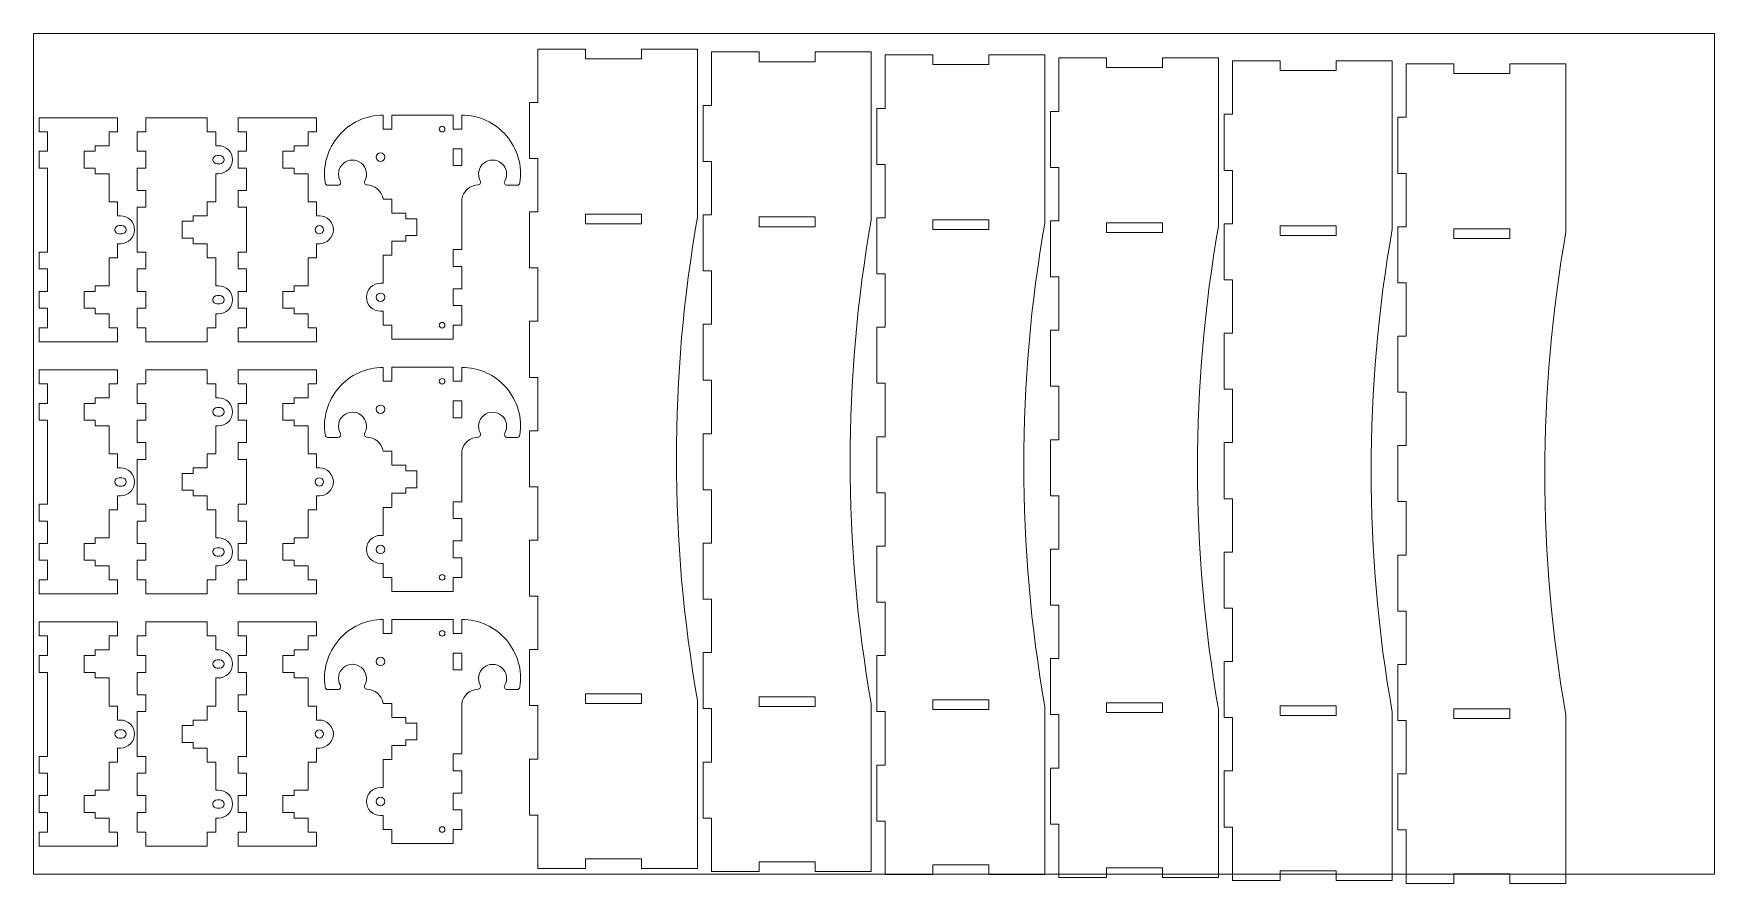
# Model space of a CAD drawing. Header units: millimetres. Extents: x 0 to 600, y -3 to 300.
import ezdxf

# ---------------------------------------------------------------- set-up
doc = ezdxf.new("R2010")
doc.units = ezdxf.units.MM
doc.layers.get('0').update_dxf_attribs({"lineweight": 0})
doc.layers.add('guides', color=1, linetype='Continuous', lineweight=0)

msp = doc.modelspace()

# ---------------------------------------------------------------- linework, layer by layer
for p, q in [((152.83, 258.91), (149.83, 258.91)), ((149.83, 258.91), (149.83, 252.91)), ((152.83, 252.91), (152.83, 258.91)), ((66.5, 256.5), (65.5, 256.5)), ((66.5, 253.5), (65.5, 253.5)), ((149.83, 252.91), (152.83, 252.91)), ((31.5, 231.5), (30.5, 231.5)), ((31.5, 228.5), (30.5, 228.5)), ((66.5, 206.5), (65.5, 206.5)), ((66.5, 203.5), (65.5, 203.5)), ((152.83, 168.91), (149.83, 168.91)), ((149.83, 168.91), (149.83, 162.91)), ((152.83, 162.91), (152.83, 168.91)), ((66.5, 166.5), (65.5, 166.5)), ((66.5, 163.5), (65.5, 163.5)), ((149.83, 162.91), (152.83, 162.91)), ((31.5, 141.5), (30.5, 141.5)), ((31.5, 138.5), (30.5, 138.5)), ((66.5, 116.5), (65.5, 116.5)), ((66.5, 113.5), (65.5, 113.5)), ((152.83, 78.91), (149.83, 78.91)), ((149.83, 78.91), (149.83, 72.91)), ((152.83, 72.91), (152.83, 78.91)), ((66.5, 76.5), (65.5, 76.5)), ((66.5, 73.5), (65.5, 73.5)), ((149.83, 72.91), (152.83, 72.91)), ((31.5, 51.5), (30.5, 51.5)), ((31.5, 48.5), (30.5, 48.5)), ((30, 40), (30, 40)), ((101, 40), (101, 40)), ((66.5, 26.5), (65.5, 26.5)), ((66.5, 23.5), (65.5, 23.5))]:
    msp.add_line(p, q)
for points in [[(180, 99.19), (177, 99.19), (177, 119.19), (180, 119.19), (180, 138.25), (177, 138.25), (177, 158.25), (180, 158.25), (180, 177.31), (177, 177.31), (177, 197.31), (180, 197.31), (180, 216.38), (177, 216.38), (177, 236.38), (180, 236.38), (180, 255.44), (177, 255.44), (177, 275.44), (180, 275.44), (180, 294.5), (197, 294.5), (197, 291.04), (217, 291.04), (217, 294.5), (237, 294.5), (237, 234.5, 0.087489), (237, 62), (237, 2), (217, 2), (217, 5.46), (197, 5.46), (197, 2), (180, 2), (180, 21.06), (177, 21.06), (177, 41.06), (180, 41.06), (180, 60.13), (177, 60.13), (177, 80.13), (180, 80.13), (180, 99.19)], [(242, 98.13), (239, 98.13), (239, 118.13), (242, 118.13), (242, 137.19), (239, 137.19), (239, 157.19), (242, 157.19), (242, 176.25), (239, 176.25), (239, 196.25), (242, 196.25), (242, 215.31), (239, 215.31), (239, 235.31), (242, 235.31), (242, 254.38), (239, 254.38), (239, 274.38), (242, 274.38), (242, 293.44), (259, 293.44), (259, 289.98), (279, 289.98), (279, 293.44), (299, 293.44), (299, 233.44, 0.087489), (299, 60.94), (299, 0.94), (279, 0.94), (279, 4.4), (259, 4.4), (259, 0.94), (242, 0.94), (242, 20), (239, 20), (239, 40), (242, 40), (242, 59.06), (239, 59.06), (239, 79.06), (242, 79.06), (242, 98.13)], [(304, 97.06), (301, 97.06), (301, 117.06), (304, 117.06), (304, 136.13), (301, 136.13), (301, 156.13), (304, 156.13), (304, 175.19), (301, 175.19), (301, 195.19), (304, 195.19), (304, 214.25), (301, 214.25), (301, 234.25), (304, 234.25), (304, 253.31), (301, 253.31), (301, 273.31), (304, 273.31), (304, 292.38), (321, 292.38), (321, 288.92), (341, 288.92), (341, 292.38), (361, 292.38), (361, 232.38, 0.087489), (361, 59.87), (361, -0.13), (341, -0.13), (341, 3.33), (321, 3.33), (321, -0.13), (304, -0.13), (304, 18.94), (301, 18.94), (301, 38.94), (304, 38.94), (304, 58), (301, 58), (301, 78), (304, 78), (304, 97.06)], [(366, 96), (363, 96), (363, 116), (366, 116), (366, 135.06), (363, 135.06), (363, 155.06), (366, 155.06), (366, 174.13), (363, 174.13), (363, 194.13), (366, 194.13), (366, 213.19), (363, 213.19), (363, 233.19), (366, 233.19), (366, 252.25), (363, 252.25), (363, 272.25), (366, 272.25), (366, 291.31), (383, 291.31), (383, 287.85), (403, 287.85), (403, 291.31), (423, 291.31), (423, 231.31, 0.087489), (423, 58.81), (423, -1.19), (403, -1.19), (403, 2.27), (383, 2.27), (383, -1.19), (366, -1.19), (366, 17.87), (363, 17.87), (363, 37.87), (366, 37.87), (366, 56.94), (363, 56.94), (363, 76.94), (366, 76.94), (366, 96)], [(428, 94.94), (425, 94.94), (425, 114.94), (428, 114.94), (428, 134), (425, 134), (425, 154), (428, 154), (428, 173.06), (425, 173.06), (425, 193.06), (428, 193.06), (428, 212.13), (425, 212.13), (425, 232.13), (428, 232.13), (428, 251.19), (425, 251.19), (425, 271.19), (428, 271.19), (428, 290.25), (445, 290.25), (445, 286.79), (465, 286.79), (465, 290.25), (485, 290.25), (485, 230.25, 0.087489), (485, 57.75), (485, -2.25), (465, -2.25), (465, 1.21), (445, 1.21), (445, -2.25), (428, -2.25), (428, 16.81), (425, 16.81), (425, 36.81), (428, 36.81), (428, 55.87), (425, 55.87), (425, 75.87), (428, 75.87), (428, 94.94)], [(490, 93.87), (487, 93.87), (487, 113.87), (490, 113.87), (490, 132.94), (487, 132.94), (487, 152.94), (490, 152.94), (490, 172), (487, 172), (487, 192), (490, 192), (490, 211.06), (487, 211.06), (487, 231.06), (490, 231.06), (490, 250.13), (487, 250.13), (487, 270.13), (490, 270.13), (490, 289.19), (507, 289.19), (507, 285.73), (527, 285.73), (527, 289.19), (547, 289.19), (547, 229.19, 0.087489), (547, 56.69), (547, -3.31), (527, -3.31), (527, 0.15), (507, 0.15), (507, -3.31), (490, -3.31), (490, 15.75), (487, 15.75), (487, 35.75), (490, 35.75), (490, 54.81), (487, 54.81), (487, 74.81), (490, 74.81), (490, 93.87)], [(27, 270), (30, 270), (30, 265), (27, 265), (27, 260), (22, 260), (22, 258), (18, 258), (18, 252), (22, 252), (22, 250), (27, 250), (27, 240), (30, 240), (30, 235), (31, 235, -1), (31, 225), (30, 225), (30, 220), (30, 220), (27, 220), (27, 210), (22, 210), (22, 208), (18, 208), (18, 202), (22, 202), (22, 200), (27, 200), (27, 195), (30, 195), (30, 190), (27, 190), (5, 190), (2, 190), (2, 195), (5, 195), (5, 202), (2, 202), (2, 208), (5, 208), (5, 216), (2, 216), (2, 222), (5, 222), (5, 252), (2, 252), (2, 258), (5, 258), (5, 265), (2, 265), (2, 270), (5, 270), (27, 270)], [(62, 270), (62, 265), (65, 265), (65, 260), (66, 260, -1), (66, 250), (65, 250), (65, 240), (62, 240), (62, 235), (57, 235), (57, 233), (53, 233), (53, 227), (57, 227), (57, 225), (62, 225), (62, 220), (65, 220), (65, 210), (66, 210, -1), (66, 200), (65, 200), (65, 195), (62, 195), (62, 190), (40, 190), (40, 195), (37, 195), (37, 202), (40, 202), (40, 208), (37, 208), (37, 216), (40, 216), (40, 222), (37, 222), (37, 238), (40, 238), (40, 244), (37, 244), (37, 252), (40, 252), (40, 258), (37, 258), (37, 265), (40, 265), (40, 270), (62, 270)], [(98, 270), (101, 270), (101, 265), (98, 265), (98, 260), (93, 260), (93, 258), (89, 258), (89, 252), (93, 252), (93, 250), (98, 250), (98, 240), (101, 240), (101, 235), (102, 235, -1), (102, 225), (101, 225), (101, 220), (101, 220), (98, 220), (98, 210), (93, 210), (93, 208), (89, 208), (89, 202), (93, 202), (93, 200), (98, 200), (98, 195), (101, 195), (101, 190), (98, 190), (76, 190), (73, 190), (73, 195), (76, 195), (76, 202), (73, 202), (73, 208), (76, 208), (76, 216), (73, 216), (73, 222), (76, 222), (76, 238), (73, 238), (73, 244), (76, 244), (76, 252), (73, 252), (73, 258), (76, 258), (76, 265), (73, 265), (73, 270), (76, 270), (98, 270)], [(152.83, 270.88), (152.83, 265.91), (149.83, 265.91), (149.83, 270.91), (127.83, 270.91), (127.83, 265.91), (124.83, 265.91), (124.83, 270.88, 0.459034), (104.07, 246.73, 0.37077), (105.06, 245.88), (108.64, 245.88, 0.57735), (109.5, 247.38, -1.713123), (118.21, 247.46, 0.585622), (119.13, 245.98), (118.83, 245.97, -0.365276), (124.83, 240.91), (127.83, 240.91), (127.83, 235.91), (132.83, 235.91), (132.83, 233.91), (136.83, 233.91), (136.83, 227.91), (132.83, 227.91), (132.83, 225.91), (127.83, 225.91), (127.83, 220.91), (124.83, 220.91), (124.83, 210.91), (123.83, 210.91, 1), (123.83, 200.91), (124.83, 200.91), (124.83, 195.91), (127.83, 195.91), (127.83, 190.91), (149.83, 190.91), (149.83, 195.91), (152.83, 195.91), (152.83, 202.91), (149.83, 202.91), (149.83, 208.91), (152.83, 208.91), (152.83, 216.91), (149.83, 216.91), (149.83, 222.91), (152.83, 222.91), (152.83, 225.91), (152.83, 235.91), (152.83, 238.91), (152.83, 240.91, -0.365276), (158.83, 245.97), (158.54, 245.98, 0.585622), (159.46, 247.46, -1.713123), (168.16, 247.38, 0.57735), (169.03, 245.88), (172.61, 245.88, 0.37077), (173.6, 246.73, 0.459034), (152.83, 270.88)], [(27, 180), (30, 180), (30, 175), (27, 175), (27, 170), (22, 170), (22, 168), (18, 168), (18, 162), (22, 162), (22, 160), (27, 160), (27, 150), (30, 150), (30, 145), (31, 145, -1), (31, 135), (30, 135), (30, 130), (30, 130), (27, 130), (27, 120), (22, 120), (22, 118), (18, 118), (18, 112), (22, 112), (22, 110), (27, 110), (27, 105), (30, 105), (30, 100), (27, 100), (5, 100), (2, 100), (2, 105), (5, 105), (5, 112), (2, 112), (2, 118), (5, 118), (5, 126), (2, 126), (2, 132), (5, 132), (5, 162), (2, 162), (2, 168), (5, 168), (5, 175), (2, 175), (2, 180), (5, 180), (27, 180)], [(62, 180), (62, 175), (65, 175), (65, 170), (66, 170, -1), (66, 160), (65, 160), (65, 150), (62, 150), (62, 145), (57, 145), (57, 143), (53, 143), (53, 137), (57, 137), (57, 135), (62, 135), (62, 130), (65, 130), (65, 120), (66, 120, -1), (66, 110), (65, 110), (65, 105), (62, 105), (62, 100), (40, 100), (40, 105), (37, 105), (37, 112), (40, 112), (40, 118), (37, 118), (37, 126), (40, 126), (40, 132), (37, 132), (37, 148), (40, 148), (40, 154), (37, 154), (37, 162), (40, 162), (40, 168), (37, 168), (37, 175), (40, 175), (40, 180), (62, 180)], [(98, 180), (101, 180), (101, 175), (98, 175), (98, 170), (93, 170), (93, 168), (89, 168), (89, 162), (93, 162), (93, 160), (98, 160), (98, 150), (101, 150), (101, 145), (102, 145, -1), (102, 135), (101, 135), (101, 130), (101, 130), (98, 130), (98, 120), (93, 120), (93, 118), (89, 118), (89, 112), (93, 112), (93, 110), (98, 110), (98, 105), (101, 105), (101, 100), (98, 100), (76, 100), (73, 100), (73, 105), (76, 105), (76, 112), (73, 112), (73, 118), (76, 118), (76, 126), (73, 126), (73, 132), (76, 132), (76, 148), (73, 148), (73, 154), (76, 154), (76, 162), (73, 162), (73, 168), (76, 168), (76, 175), (73, 175), (73, 180), (76, 180), (98, 180)], [(104.07, 156.73, 0.37077), (105.06, 155.88), (108.64, 155.88, 0.57735), (109.5, 157.38, -1.713123), (118.21, 157.46, 0.585622), (119.13, 155.98), (118.83, 155.97, -0.365276), (124.83, 150.91), (127.83, 150.91), (127.83, 145.91), (132.83, 145.91), (132.83, 143.91), (136.83, 143.91), (136.83, 137.91), (132.83, 137.91), (132.83, 135.91), (127.83, 135.91), (127.83, 130.91), (124.83, 130.91), (124.83, 120.91), (123.83, 120.91, 1), (123.83, 110.91), (124.83, 110.91), (124.83, 105.91), (127.83, 105.91), (127.83, 100.91), (149.83, 100.91), (149.83, 105.91), (152.83, 105.91), (152.83, 112.91), (149.83, 112.91), (149.83, 118.91), (152.83, 118.91), (152.83, 126.91), (149.83, 126.91), (149.83, 132.91), (152.83, 132.91), (152.83, 135.91), (152.83, 145.91), (152.83, 148.91), (152.83, 150.91, -0.365276), (158.83, 155.97), (158.54, 155.98, 0.585622), (159.46, 157.46, -1.713123), (168.16, 157.38, 0.57735), (169.03, 155.88), (172.61, 155.88, 0.37077), (173.6, 156.73, 0.459034), (152.83, 180.88), (152.83, 175.91), (149.83, 175.91), (149.83, 180.91), (127.83, 180.91), (127.83, 175.91), (124.83, 175.91), (124.83, 180.88, 0.459034), (104.07, 156.73)], [(27, 90), (30, 90), (30, 85), (27, 85), (27, 80), (22, 80), (22, 78), (18, 78), (18, 72), (22, 72), (22, 70), (27, 70), (27, 60), (30, 60), (30, 55), (31, 55, -1), (31, 45), (30, 45), (30, 40), (27, 40), (27, 30), (22, 30), (22, 28), (18, 28), (18, 22), (22, 22), (22, 20), (27, 20), (27, 15), (30, 15), (30, 10), (27, 10), (5, 10), (2, 10), (2, 15), (5, 15), (5, 22), (2, 22), (2, 28), (5, 28), (5, 36), (2, 36), (2, 42), (5, 42), (5, 72), (2, 72), (2, 78), (5, 78), (5, 85), (2, 85), (2, 90), (5, 90), (27, 90)], [(104.07, 66.73, 0.37077), (105.06, 65.88), (108.64, 65.88, 0.57735), (109.5, 67.38, -1.713123), (118.21, 67.46, 0.585622), (119.13, 65.98), (118.83, 65.97, -0.365276), (124.83, 60.91), (127.83, 60.91), (127.83, 55.91), (132.83, 55.91), (132.83, 53.91), (136.83, 53.91), (136.83, 47.91), (132.83, 47.91), (132.83, 45.91), (127.83, 45.91), (127.83, 40.91), (124.83, 40.91), (124.83, 30.91), (123.83, 30.91, 1), (123.83, 20.91), (124.83, 20.91), (124.83, 15.91), (127.83, 15.91), (127.83, 10.91), (149.83, 10.91), (149.83, 15.91), (152.83, 15.91), (152.83, 22.91), (149.83, 22.91), (149.83, 28.91), (152.83, 28.91), (152.83, 36.91), (149.83, 36.91), (149.83, 42.91), (152.83, 42.91), (152.83, 45.91), (152.83, 55.91), (152.83, 58.91), (152.83, 60.91, -0.365276), (158.83, 65.97), (158.54, 65.98, 0.585622), (159.46, 67.46, -1.713123), (168.16, 67.38, 0.57735), (169.03, 65.88), (172.61, 65.88, 0.37077), (173.6, 66.73, 0.459034), (152.83, 90.88), (152.83, 85.91), (149.83, 85.91), (149.83, 90.91), (127.83, 90.91), (127.83, 85.91), (124.83, 85.91), (124.83, 90.88, 0.459034), (104.07, 66.73)], [(62, 90), (62, 85), (65, 85), (65, 80), (66, 80, -1), (66, 70), (65, 70), (65, 60), (62, 60), (62, 55), (57, 55), (57, 53), (53, 53), (53, 47), (57, 47), (57, 45), (62, 45), (62, 40), (65, 40), (65, 30), (66, 30, -1), (66, 20), (65, 20), (65, 15), (62, 15), (62, 10), (40, 10), (40, 15), (37, 15), (37, 22), (40, 22), (40, 28), (37, 28), (37, 36), (40, 36), (40, 42), (37, 42), (37, 58), (40, 58), (40, 64), (37, 64), (37, 72), (40, 72), (40, 78), (37, 78), (37, 85), (40, 85), (40, 90), (62, 90)], [(98, 90), (101, 90), (101, 85), (98, 85), (98, 80), (93, 80), (93, 78), (89, 78), (89, 72), (93, 72), (93, 70), (98, 70), (98, 60), (101, 60), (101, 55), (102, 55, -1), (102, 45), (101, 45), (101, 40), (98, 40), (98, 30), (93, 30), (93, 28), (89, 28), (89, 22), (93, 22), (93, 20), (98, 20), (98, 15), (101, 15), (101, 10), (98, 10), (76, 10), (73, 10), (73, 15), (76, 15), (76, 22), (73, 22), (73, 28), (76, 28), (76, 36), (73, 36), (73, 42), (76, 42), (76, 58), (73, 58), (73, 64), (76, 64), (76, 72), (73, 72), (73, 78), (76, 78), (76, 85), (73, 85), (73, 90), (76, 90), (98, 90)]]:
    msp.add_lwpolyline(points, format="xyb")
for points in [[(217, 235.61), (217, 232.15), (197, 232.15), (197, 235.61), (217, 235.61)], [(279, 234.55), (279, 231.09), (259, 231.09), (259, 234.55), (279, 234.55)], [(341, 233.49), (341, 230.03), (321, 230.03), (321, 233.49), (341, 233.49)], [(403, 232.42), (403, 228.96), (383, 228.96), (383, 232.42), (403, 232.42)], [(465, 231.36), (465, 227.9), (445, 227.9), (445, 231.36), (465, 231.36)], [(527, 230.3), (527, 226.84), (507, 226.84), (507, 230.3), (527, 230.3)], [(197, 64.35), (197, 60.89), (217, 60.89), (217, 64.35), (197, 64.35)], [(259, 63.29), (259, 59.83), (279, 59.83), (279, 63.29), (259, 63.29)], [(321, 62.22), (321, 58.76), (341, 58.76), (341, 62.22), (321, 62.22)], [(383, 61.16), (383, 57.7), (403, 57.7), (403, 61.16), (383, 61.16)], [(445, 60.1), (445, 56.64), (465, 56.64), (465, 60.1), (445, 60.1)], [(507, 59.04), (507, 55.58), (527, 55.58), (527, 59.04), (507, 59.04)]]:
    msp.add_lwpolyline(points)
for centre, radius in [((145.83, 265.91), 1), ((123.83, 255.91), 1.5), ((102, 230), 1.5), ((123.83, 205.91), 1.5), ((145.83, 195.91), 1), ((145.83, 175.91), 1), ((123.83, 165.91), 1.5), ((102, 140), 1.5), ((123.83, 115.91), 1.5), ((145.83, 105.91), 1), ((145.83, 85.91), 1), ((123.83, 75.91), 1.5), ((102, 50), 1.5), ((123.83, 25.91), 1.5), ((145.83, 15.91), 1)]:
    msp.add_circle(centre, radius)
for centre, start, end in [((65.5, 255), 90, 270), ((66.5, 255), 270, 90), ((30.5, 230), 90, 270), ((31.5, 230), 270, 90), ((65.5, 205), 90, 270), ((66.5, 205), 270, 90), ((65.5, 165), 90, 270), ((66.5, 165), 270, 90), ((30.5, 140), 90, 270), ((31.5, 140), 270, 90), ((65.5, 115), 90, 270), ((66.5, 115), 270, 90), ((65.5, 75), 90, 270), ((66.5, 75), 270, 90), ((30.5, 50), 90, 270), ((31.5, 50), 270, 90), ((65.5, 25), 90, 270), ((66.5, 25), 270, 90)]:
    msp.add_arc(centre, 1.5, start, end)
at = {"layer": 'guides'}
for p, q in [((600, 300), (0, 300)), ((0, 300), (0, 0)), ((600, 0), (600, 300)), ((0, 0), (600, 0))]:
    msp.add_line(p, q, dxfattribs=at)

doc.saveas('drawing.dxf')
